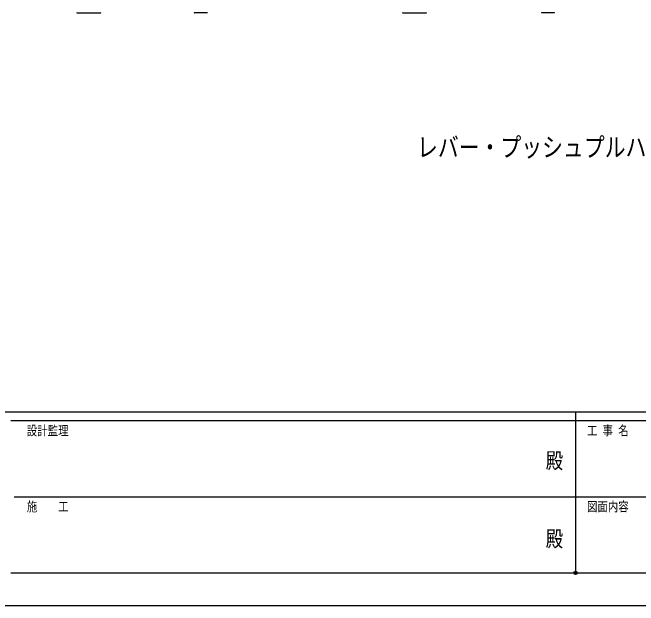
# Model space of a CAD drawing. Units: millimetres, scale not verified. Extents: x -8410 to 8410, y -5940 to 5940.
# Drawn here: x -2602 to 280, y -5940 to -3210 of the extents above; entities that cross this region are included whole.
import ezdxf
from ezdxf.enums import TextEntityAlignment as Align

# ---------------------------------------------------------------- set-up
doc = ezdxf.new("R2010")
doc.units = ezdxf.units.MM
doc.header["$LTSCALE"] = 30
doc.header["$PDMODE"] = 32
doc.header["$PDSIZE"] = 15
for name, color, linetype in [('0-1_USER1', 3, 'Continuous'), ('0-3_YKK_A1', 4, 'Continuous'), ('0-5_YKK_ZWAK', 7, 'Continuous')]:
    doc.layers.add(name, color=color, linetype=linetype)
doc.styles.add('ＭＳ ゴシック', font='')
doc.styles.get('ＭＳ ゴシック').set_extended_font_data('MS Gothic')

msp = doc.modelspace()

# ---------------------------------------------------------------- linework, layer by layer
at = {"layer": '0-3_YKK_A1'}
for p, q in [((-2305.14, -3211.37), (-2196.4, -3211.37)), ((-1706.4, -3211.37), (-1765.14, -3211.37)), ((-806.12, -3211.37), (-697.39, -3211.37)), ((-107.39, -3211.37), (-166.12, -3211.37))]:
    msp.add_line(p, q, dxfattribs=at)
for centre, start, end in [((-2305.14, -3210.37), 183, 270), ((-2196.4, -3210.37), 270, 357), ((-1765.14, -3210.37), 183, 270), ((-1706.4, -3210.37), 270, 357), ((-806.12, -3210.37), 183, 270), ((-697.39, -3210.37), 270, 357), ((-166.12, -3210.37), 183, 270), ((-107.39, -3210.37), 270, 357)]:
    msp.add_arc(centre, 1, start, end, dxfattribs=at)
at = {"layer": '0-5_YKK_ZWAK'}
for p, q in [((7790.04, -5050), (-7809.96, -5050)), ((-9.96, -5050), (-9.96, -5790)), ((-9.96, -5090), (-2609.96, -5090)), ((2590.04, -5090), (-9.96, -5090)), ((-2594.96, -5440), (-9.96, -5440)), ((-9.96, -5440), (2590.04, -5440)), ((-2609.96, -5790), (-9.96, -5790)), ((-9.96, -5790), (2590.04, -5790))]:
    msp.add_line(p, q, dxfattribs=at)
msp.add_lwpolyline([(-8410, -5940), (8410, -5940), (8410, 5940), (-8410, 5940)], close=True, dxfattribs=at)
msp.add_point((-9.96, -5790), dxfattribs=at)

# ---------------------------------------------------------------- texts
at = {"layer": '0-1_USER1', "style": 'ＭＳ ゴシック', "width": 0.8}
msp.add_text('レバー・プッシュプルハンドルの場合', height=87.98, dxfattribs=at).set_placement((-740.05, -3900.7), align=Align.BOTTOM_LEFT)
at = {"layer": '0-5_YKK_ZWAK', "style": 'ＭＳ ゴシック', "width": 0.8}
for s, height, p in [('設計監理', 43.99, (-2536.63, -5170)), ('工 事 名', 43.99, (42.54, -5170)), ('殿', 73.31, (-147.33, -5331.67)), ('施\u3000\u3000工', 43.99, (-2536.63, -5520)), ('図面内容', 43.99, (42.54, -5520)), ('殿', 73.31, (-147.33, -5691.67))]:
    msp.add_text(s, height=height, dxfattribs=at).set_placement(p, align=Align.BOTTOM_LEFT)

doc.saveas('drawing.dxf')
